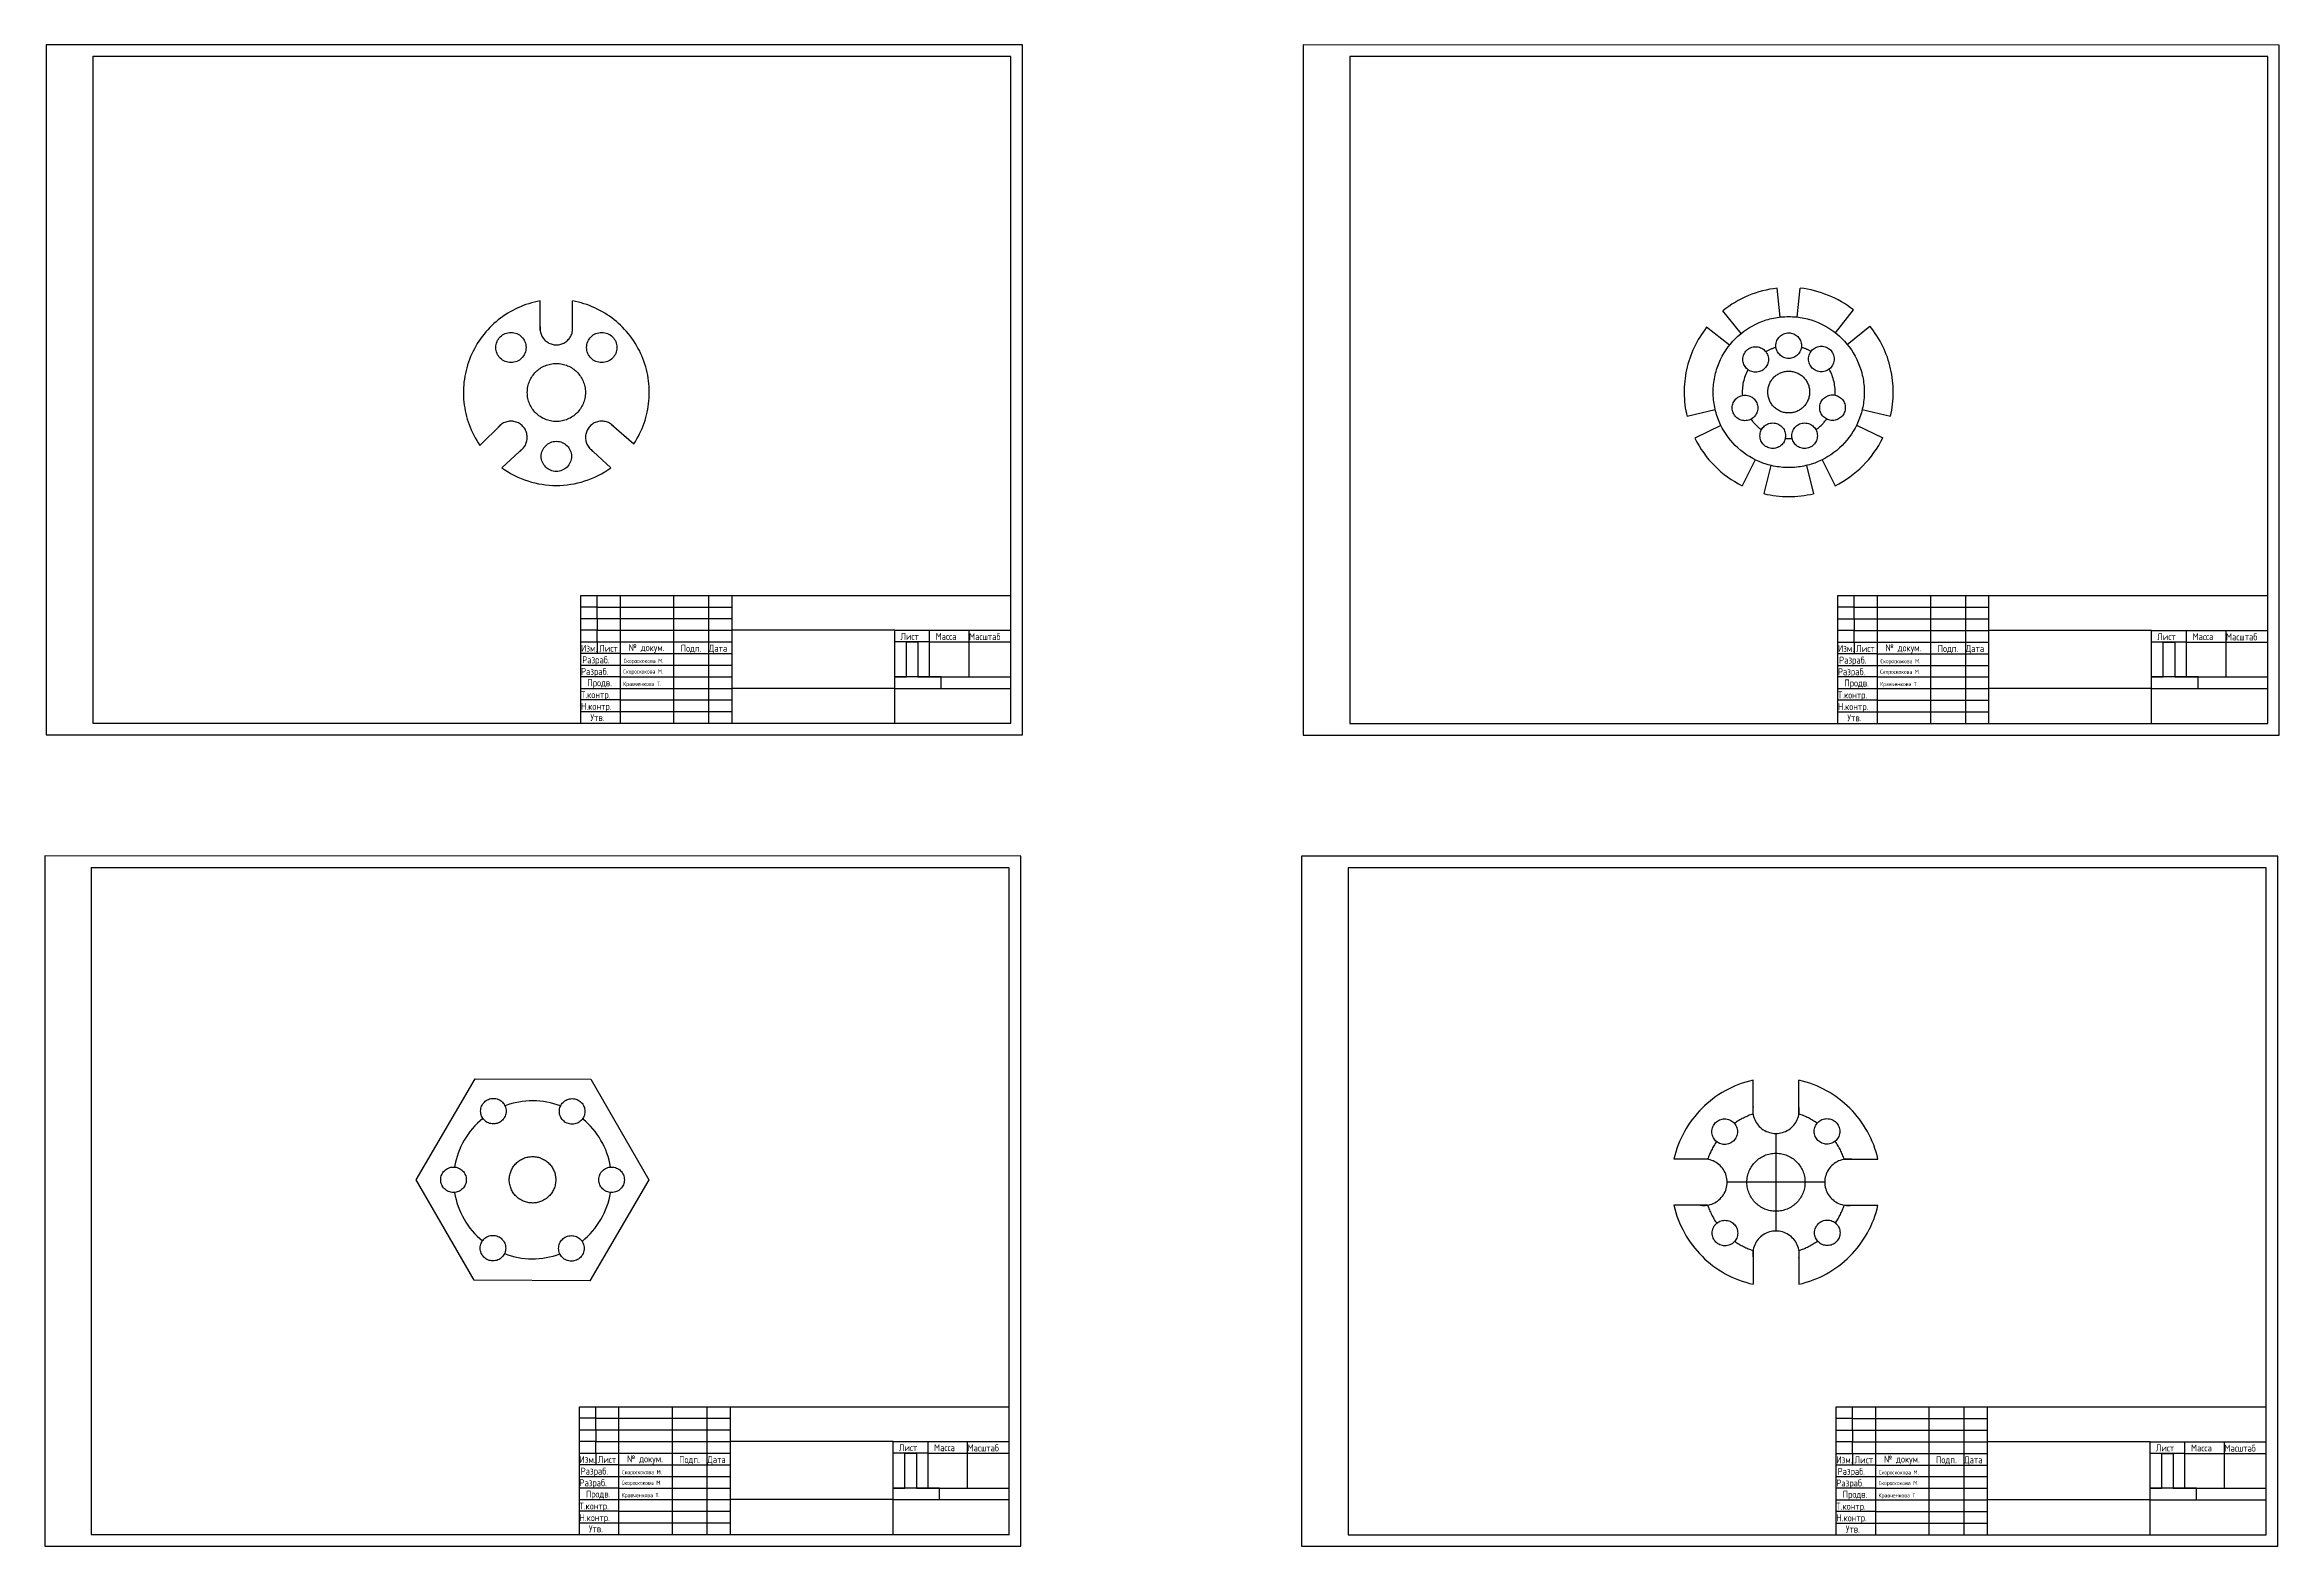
# Model space of a CAD drawing. Header units: millimetres. Extents: x 560 to 1522, y -1699 to 347.
# Drawn here: x 560 to 1521, y -1347 to -700 of the extents above; entities that cross this region are included whole.
import ezdxf

# ---------------------------------------------------------------- set-up
doc = ezdxf.new("R2010")
doc.units = ezdxf.units.MM
doc.linetypes.add('ГОСТ 2.303 5', pattern=[24, 20, -1.5, 1, -1.5])
doc.styles.add('ГОСТ 2.304', font='CS_Gost2304.shx')

msp = doc.modelspace()

# ---------------------------------------------------------------- linework, layer by layer
at = {"ltscale": 100}
for p, q in [((980.5, -700.32), (560.5, -700.26)), ((560.5, -700.26), (560.5, -997.32)), ((980.5, -997.32), (980.5, -700.32)), ((1521.32, -700.42), (1101.32, -700.36)), ((1101.32, -700.36), (1101.32, -997.42)), ((1521.32, -997.42), (1521.32, -700.42)), ((580.5, -705.27), (580.5, -992.32)), ((975.5, -705.32), (580.5, -705.32)), ((975.5, -992.32), (975.5, -705.32)), ((1121.32, -705.37), (1121.32, -992.42)), ((1516.32, -705.42), (1121.32, -705.42)), ((1516.32, -992.42), (1516.32, -705.42)), ((790.58, -992.32), (790.58, -937.32)), ((790.58, -937.32), (975.58, -937.32)), ((797.58, -942.32), (797.58, -937.32)), ((807.58, -992.32), (807.58, -937.32)), ((830.58, -992.32), (830.58, -937.32)), ((845.58, -992.32), (845.58, -937.32)), ((855.58, -992.32), (855.58, -937.32)), ((1331.39, -992.42), (1331.39, -937.42)), ((1331.39, -937.42), (1516.39, -937.42)), ((1338.39, -942.42), (1338.39, -937.42)), ((1348.39, -992.42), (1348.39, -937.42)), ((1371.39, -992.42), (1371.39, -937.42)), ((1386.39, -992.42), (1386.39, -937.42)), ((1396.39, -992.42), (1396.39, -937.42)), ((797.58, -942.32), (790.58, -942.32)), ((790.58, -952.32), (790.58, -947.32)), ((790.58, -947.32), (797.58, -947.32)), ((797.58, -947.32), (797.58, -942.32)), ((797.58, -942.32), (807.58, -942.32)), ((797.58, -947.32), (797.58, -952.32)), ((797.58, -947.32), (807.58, -947.32)), ((807.58, -942.32), (830.58, -942.32)), ((807.58, -947.32), (830.58, -947.32)), ((830.58, -942.32), (845.58, -942.32)), ((830.58, -947.32), (845.58, -947.32)), ((845.58, -942.32), (855.58, -942.32)), ((845.58, -947.32), (855.58, -947.32)), ((1338.39, -942.42), (1331.39, -942.42)), ((1331.39, -952.42), (1331.39, -947.42)), ((1331.39, -947.42), (1338.39, -947.42)), ((1338.39, -947.42), (1338.39, -942.42)), ((1338.39, -942.42), (1348.39, -942.42)), ((1338.39, -947.42), (1338.39, -952.42)), ((1338.39, -947.42), (1348.39, -947.42)), ((1348.39, -942.42), (1371.39, -942.42)), ((1348.39, -947.42), (1371.39, -947.42)), ((1371.39, -942.42), (1386.39, -942.42)), ((1371.39, -947.42), (1386.39, -947.42)), ((1386.39, -942.42), (1396.39, -942.42)), ((1386.39, -947.42), (1396.39, -947.42)), ((797.58, -952.32), (790.58, -952.32)), ((790.58, -962.32), (790.58, -957.32)), ((790.58, -957.32), (797.58, -957.32)), ((797.58, -957.32), (797.58, -952.32)), ((797.58, -952.32), (807.58, -952.32)), ((797.58, -957.32), (797.58, -962.32)), ((797.58, -957.32), (807.58, -957.32)), ((807.58, -952.32), (830.58, -952.32)), ((807.58, -957.32), (830.58, -957.32)), ((830.58, -952.32), (845.58, -952.32)), ((830.58, -957.32), (845.58, -957.32)), ((845.58, -952.32), (855.58, -952.32)), ((845.58, -957.32), (855.58, -957.32)), ((925.58, -952.32), (855.58, -952.32)), ((925.58, -977.32), (925.58, -952.32)), ((925.58, -952.32), (975.58, -952.32)), ((940.58, -957.32), (925.58, -957.32)), ((930.58, -972.32), (930.58, -957.32)), ((930.58, -957.32), (935.58, -957.32)), ((935.58, -957.32), (935.58, -972.32)), ((940.58, -957.32), (940.58, -952.32)), ((940.58, -972.32), (940.58, -957.32)), ((940.58, -957.32), (957.58, -957.32)), ((957.58, -957.32), (957.58, -952.32)), ((957.58, -972.32), (957.58, -957.32)), ((957.58, -957.32), (975.58, -957.32)), ((1338.39, -952.42), (1331.39, -952.42)), ((1331.39, -962.42), (1331.39, -957.42)), ((1331.39, -957.42), (1338.39, -957.42)), ((1338.39, -957.42), (1338.39, -952.42)), ((1338.39, -952.42), (1348.39, -952.42)), ((1338.39, -957.42), (1338.39, -962.42)), ((1338.39, -957.42), (1348.39, -957.42)), ((1348.39, -952.42), (1371.39, -952.42)), ((1348.39, -957.42), (1371.39, -957.42)), ((1371.39, -952.42), (1386.39, -952.42)), ((1371.39, -957.42), (1386.39, -957.42)), ((1386.39, -952.42), (1396.39, -952.42)), ((1386.39, -957.42), (1396.39, -957.42)), ((1466.39, -952.42), (1396.39, -952.42)), ((1466.39, -977.42), (1466.39, -952.42)), ((1466.39, -952.42), (1516.39, -952.42)), ((1481.39, -957.42), (1466.39, -957.42)), ((1471.39, -972.42), (1471.39, -957.42)), ((1471.39, -957.42), (1476.39, -957.42)), ((1476.39, -957.42), (1476.39, -972.42)), ((1481.39, -957.42), (1481.39, -952.42)), ((1481.39, -972.42), (1481.39, -957.42)), ((1481.39, -957.42), (1498.39, -957.42)), ((1498.39, -957.42), (1498.39, -952.42)), ((1498.39, -972.42), (1498.39, -957.42)), ((1498.39, -957.42), (1516.39, -957.42)), ((807.58, -962.32), (790.58, -962.32)), ((790.58, -972.32), (790.58, -967.32)), ((790.58, -967.32), (807.58, -967.32)), ((807.58, -967.32), (807.58, -962.32)), ((807.58, -962.32), (830.58, -962.32)), ((807.58, -967.32), (830.58, -967.32)), ((830.58, -962.32), (845.58, -962.32)), ((830.58, -967.32), (845.58, -967.32)), ((845.58, -962.32), (855.58, -962.32)), ((845.58, -967.32), (855.58, -967.32)), ((1348.39, -962.42), (1331.39, -962.42)), ((1331.39, -972.42), (1331.39, -967.42)), ((1331.39, -967.42), (1348.39, -967.42)), ((1348.39, -967.42), (1348.39, -962.42)), ((1348.39, -962.42), (1371.39, -962.42)), ((1348.39, -967.42), (1371.39, -967.42)), ((1371.39, -962.42), (1386.39, -962.42)), ((1371.39, -967.42), (1386.39, -967.42)), ((1386.39, -962.42), (1396.39, -962.42)), ((1386.39, -967.42), (1396.39, -967.42)), ((807.58, -972.32), (790.58, -972.32)), ((790.58, -982.32), (790.58, -977.32)), ((790.58, -977.32), (807.58, -977.32)), ((807.58, -977.32), (807.58, -972.32)), ((807.58, -972.32), (830.58, -972.32)), ((807.58, -977.32), (830.58, -977.32)), ((830.58, -972.32), (845.58, -972.32)), ((830.58, -977.32), (845.58, -977.32)), ((845.58, -972.32), (855.58, -972.32)), ((845.58, -977.32), (855.58, -977.32)), ((925.58, -977.32), (855.58, -977.32)), ((945.58, -972.32), (925.58, -972.32)), ((925.58, -972.32), (930.58, -972.32)), ((925.58, -992.32), (925.58, -977.32)), ((925.58, -977.32), (975.58, -977.32)), ((925.58, -977.32), (945.58, -977.32)), ((935.58, -972.32), (940.58, -972.32)), ((940.58, -972.32), (957.58, -972.32)), ((945.58, -977.32), (945.58, -972.32)), ((945.58, -972.32), (975.58, -972.32)), ((1348.39, -972.42), (1331.39, -972.42)), ((1331.39, -982.42), (1331.39, -977.42)), ((1331.39, -977.42), (1348.39, -977.42)), ((1348.39, -977.42), (1348.39, -972.42)), ((1348.39, -972.42), (1371.39, -972.42)), ((1348.39, -977.42), (1371.39, -977.42)), ((1371.39, -972.42), (1386.39, -972.42)), ((1371.39, -977.42), (1386.39, -977.42)), ((1386.39, -972.42), (1396.39, -972.42)), ((1386.39, -977.42), (1396.39, -977.42)), ((1466.39, -977.42), (1396.39, -977.42)), ((1486.39, -972.42), (1466.39, -972.42)), ((1466.39, -972.42), (1471.39, -972.42)), ((1466.39, -992.42), (1466.39, -977.42)), ((1466.39, -977.42), (1516.39, -977.42)), ((1466.39, -977.42), (1486.39, -977.42)), ((1476.39, -972.42), (1481.39, -972.42)), ((1481.39, -972.42), (1498.39, -972.42)), ((1486.39, -977.42), (1486.39, -972.42)), ((1486.39, -972.42), (1516.39, -972.42)), ((807.58, -982.32), (790.58, -982.32)), ((790.58, -992.32), (790.58, -987.32)), ((790.58, -987.32), (807.58, -987.32)), ((807.58, -987.32), (807.58, -982.32)), ((807.58, -982.32), (830.58, -982.32)), ((807.58, -987.32), (830.58, -987.32)), ((830.58, -982.32), (845.58, -982.32)), ((830.58, -987.32), (845.58, -987.32)), ((845.58, -982.32), (855.58, -982.32)), ((845.58, -987.32), (855.58, -987.32)), ((1348.39, -982.42), (1331.39, -982.42)), ((1331.39, -992.42), (1331.39, -987.42)), ((1331.39, -987.42), (1348.39, -987.42)), ((1348.39, -987.42), (1348.39, -982.42)), ((1348.39, -982.42), (1371.39, -982.42)), ((1348.39, -987.42), (1371.39, -987.42)), ((1371.39, -982.42), (1386.39, -982.42)), ((1371.39, -987.42), (1386.39, -987.42)), ((1386.39, -982.42), (1396.39, -982.42)), ((1386.39, -987.42), (1396.39, -987.42)), ((560.5, -997.32), (770.5, -997.32)), ((580.5, -992.32), (975.5, -992.32)), ((770.5, -997.32), (980.5, -997.32)), ((790.58, -992.32), (975.58, -992.32)), ((790.58, -992.32), (807.58, -992.32)), ((807.58, -992.32), (830.58, -992.32)), ((830.58, -992.32), (845.58, -992.32)), ((845.58, -992.32), (855.58, -992.32)), ((855.58, -992.32), (925.58, -992.32)), ((1101.32, -997.42), (1311.32, -997.42)), ((1121.32, -992.42), (1516.32, -992.42)), ((1311.32, -997.42), (1521.32, -997.42)), ((1331.39, -992.42), (1516.39, -992.42)), ((1331.39, -992.42), (1348.39, -992.42)), ((1348.39, -992.42), (1371.39, -992.42)), ((1371.39, -992.42), (1386.39, -992.42)), ((1386.39, -992.42), (1396.39, -992.42)), ((1396.39, -992.42), (1466.39, -992.42)), ((979.82, -1049.52), (559.82, -1049.46)), ((559.82, -1049.46), (559.82, -1346.52)), ((579.82, -1054.46), (579.82, -1341.52)), ((974.82, -1054.52), (579.82, -1054.52)), ((974.82, -1341.52), (974.82, -1054.52)), ((979.82, -1346.52), (979.82, -1049.52)), ((1520.64, -1049.62), (1100.64, -1049.56)), ((1100.64, -1049.56), (1100.64, -1346.62)), ((1120.64, -1054.57), (1120.64, -1341.62)), ((1515.64, -1054.62), (1120.64, -1054.62)), ((1515.64, -1341.62), (1515.64, -1054.62)), ((1520.64, -1346.62), (1520.64, -1049.62)), ((789.9, -1341.52), (789.9, -1286.52)), ((789.9, -1286.52), (974.9, -1286.52)), ((796.9, -1291.52), (796.9, -1286.52)), ((806.9, -1341.52), (806.9, -1286.52)), ((829.9, -1341.52), (829.9, -1286.52)), ((844.9, -1341.52), (844.9, -1286.52)), ((854.9, -1341.52), (854.9, -1286.52)), ((1330.71, -1341.62), (1330.71, -1286.62)), ((1330.71, -1286.62), (1515.71, -1286.62)), ((1337.71, -1291.62), (1337.71, -1286.62)), ((1347.71, -1341.62), (1347.71, -1286.62)), ((1370.71, -1341.62), (1370.71, -1286.62)), ((1385.71, -1341.62), (1385.71, -1286.62)), ((1395.71, -1341.62), (1395.71, -1286.62)), ((796.9, -1291.52), (789.9, -1291.52)), ((789.9, -1301.52), (789.9, -1296.52)), ((789.9, -1296.52), (796.9, -1296.52)), ((796.9, -1296.52), (796.9, -1291.52)), ((796.9, -1291.52), (806.9, -1291.52)), ((796.9, -1296.52), (796.9, -1301.52)), ((796.9, -1296.52), (806.9, -1296.52)), ((806.9, -1291.52), (829.9, -1291.52)), ((806.9, -1296.52), (829.9, -1296.52)), ((829.9, -1291.52), (844.9, -1291.52)), ((829.9, -1296.52), (844.9, -1296.52)), ((844.9, -1291.52), (854.9, -1291.52)), ((844.9, -1296.52), (854.9, -1296.52)), ((1337.71, -1291.62), (1330.71, -1291.62)), ((1330.71, -1301.62), (1330.71, -1296.62)), ((1330.71, -1296.62), (1337.71, -1296.62)), ((1337.71, -1296.62), (1337.71, -1291.62)), ((1337.71, -1291.62), (1347.71, -1291.62)), ((1337.71, -1296.62), (1337.71, -1301.62)), ((1337.71, -1296.62), (1347.71, -1296.62)), ((1347.71, -1291.62), (1370.71, -1291.62)), ((1347.71, -1296.62), (1370.71, -1296.62)), ((1370.71, -1291.62), (1385.71, -1291.62)), ((1370.71, -1296.62), (1385.71, -1296.62)), ((1385.71, -1291.62), (1395.71, -1291.62)), ((1385.71, -1296.62), (1395.71, -1296.62)), ((796.9, -1301.52), (789.9, -1301.52)), ((789.9, -1311.52), (789.9, -1306.52)), ((789.9, -1306.52), (796.9, -1306.52)), ((796.9, -1306.52), (796.9, -1301.52)), ((796.9, -1301.52), (806.9, -1301.52)), ((796.9, -1306.52), (796.9, -1311.52)), ((796.9, -1306.52), (806.9, -1306.52)), ((806.9, -1301.52), (829.9, -1301.52)), ((806.9, -1306.52), (829.9, -1306.52)), ((829.9, -1301.52), (844.9, -1301.52)), ((829.9, -1306.52), (844.9, -1306.52)), ((844.9, -1301.52), (854.9, -1301.52)), ((844.9, -1306.52), (854.9, -1306.52)), ((924.9, -1301.52), (854.9, -1301.52)), ((924.9, -1326.52), (924.9, -1301.52)), ((924.9, -1301.52), (974.9, -1301.52)), ((939.9, -1306.52), (924.9, -1306.52)), ((929.9, -1321.52), (929.9, -1306.52)), ((929.9, -1306.52), (934.9, -1306.52)), ((934.9, -1306.52), (934.9, -1321.52)), ((939.9, -1306.52), (939.9, -1301.52)), ((939.9, -1321.52), (939.9, -1306.52)), ((939.9, -1306.52), (956.9, -1306.52)), ((956.9, -1306.52), (956.9, -1301.52)), ((956.9, -1321.52), (956.9, -1306.52)), ((956.9, -1306.52), (974.9, -1306.52)), ((1337.71, -1301.62), (1330.71, -1301.62)), ((1330.71, -1311.62), (1330.71, -1306.62)), ((1330.71, -1306.62), (1337.71, -1306.62)), ((1337.71, -1306.62), (1337.71, -1301.62)), ((1337.71, -1301.62), (1347.71, -1301.62)), ((1337.71, -1306.62), (1337.71, -1311.62)), ((1337.71, -1306.62), (1347.71, -1306.62)), ((1347.71, -1301.62), (1370.71, -1301.62)), ((1347.71, -1306.62), (1370.71, -1306.62)), ((1370.71, -1301.62), (1385.71, -1301.62)), ((1370.71, -1306.62), (1385.71, -1306.62)), ((1385.71, -1301.62), (1395.71, -1301.62)), ((1385.71, -1306.62), (1395.71, -1306.62)), ((1465.71, -1301.62), (1395.71, -1301.62)), ((1465.71, -1326.62), (1465.71, -1301.62)), ((1465.71, -1301.62), (1515.71, -1301.62)), ((1480.71, -1306.62), (1465.71, -1306.62)), ((1470.71, -1321.62), (1470.71, -1306.62)), ((1470.71, -1306.62), (1475.71, -1306.62)), ((1475.71, -1306.62), (1475.71, -1321.62)), ((1480.71, -1306.62), (1480.71, -1301.62)), ((1480.71, -1321.62), (1480.71, -1306.62)), ((1480.71, -1306.62), (1497.71, -1306.62)), ((1497.71, -1306.62), (1497.71, -1301.62)), ((1497.71, -1321.62), (1497.71, -1306.62)), ((1497.71, -1306.62), (1515.71, -1306.62)), ((806.9, -1311.52), (789.9, -1311.52)), ((789.9, -1321.52), (789.9, -1316.52)), ((789.9, -1316.52), (806.9, -1316.52)), ((806.9, -1316.52), (806.9, -1311.52)), ((806.9, -1311.52), (829.9, -1311.52)), ((806.9, -1316.52), (829.9, -1316.52)), ((829.9, -1311.52), (844.9, -1311.52)), ((829.9, -1316.52), (844.9, -1316.52)), ((844.9, -1311.52), (854.9, -1311.52)), ((844.9, -1316.52), (854.9, -1316.52)), ((1347.71, -1311.62), (1330.71, -1311.62)), ((1330.71, -1321.62), (1330.71, -1316.62)), ((1330.71, -1316.62), (1347.71, -1316.62)), ((1347.71, -1316.62), (1347.71, -1311.62)), ((1347.71, -1311.62), (1370.71, -1311.62)), ((1347.71, -1316.62), (1370.71, -1316.62)), ((1370.71, -1311.62), (1385.71, -1311.62)), ((1370.71, -1316.62), (1385.71, -1316.62)), ((1385.71, -1311.62), (1395.71, -1311.62)), ((1385.71, -1316.62), (1395.71, -1316.62)), ((806.9, -1321.52), (789.9, -1321.52)), ((789.9, -1331.52), (789.9, -1326.52)), ((789.9, -1326.52), (806.9, -1326.52)), ((806.9, -1326.52), (806.9, -1321.52)), ((806.9, -1321.52), (829.9, -1321.52)), ((806.9, -1326.52), (829.9, -1326.52)), ((829.9, -1321.52), (844.9, -1321.52)), ((829.9, -1326.52), (844.9, -1326.52)), ((844.9, -1321.52), (854.9, -1321.52)), ((844.9, -1326.52), (854.9, -1326.52)), ((924.9, -1326.52), (854.9, -1326.52)), ((944.9, -1321.52), (924.9, -1321.52)), ((924.9, -1321.52), (929.9, -1321.52)), ((924.9, -1341.52), (924.9, -1326.52)), ((924.9, -1326.52), (974.9, -1326.52)), ((924.9, -1326.52), (944.9, -1326.52)), ((934.9, -1321.52), (939.9, -1321.52)), ((939.9, -1321.52), (956.9, -1321.52)), ((944.9, -1326.52), (944.9, -1321.52)), ((944.9, -1321.52), (974.9, -1321.52)), ((1347.71, -1321.62), (1330.71, -1321.62)), ((1330.71, -1331.62), (1330.71, -1326.62)), ((1330.71, -1326.62), (1347.71, -1326.62)), ((1347.71, -1326.62), (1347.71, -1321.62)), ((1347.71, -1321.62), (1370.71, -1321.62)), ((1347.71, -1326.62), (1370.71, -1326.62)), ((1370.71, -1321.62), (1385.71, -1321.62)), ((1370.71, -1326.62), (1385.71, -1326.62)), ((1385.71, -1321.62), (1395.71, -1321.62)), ((1385.71, -1326.62), (1395.71, -1326.62)), ((1465.71, -1326.62), (1395.71, -1326.62)), ((1485.71, -1321.62), (1465.71, -1321.62)), ((1465.71, -1321.62), (1470.71, -1321.62)), ((1465.71, -1341.62), (1465.71, -1326.62)), ((1465.71, -1326.62), (1515.71, -1326.62)), ((1465.71, -1326.62), (1485.71, -1326.62)), ((1475.71, -1321.62), (1480.71, -1321.62)), ((1480.71, -1321.62), (1497.71, -1321.62)), ((1485.71, -1326.62), (1485.71, -1321.62)), ((1485.71, -1321.62), (1515.71, -1321.62)), ((806.9, -1331.52), (789.9, -1331.52)), ((806.9, -1336.52), (806.9, -1331.52)), ((806.9, -1331.52), (829.9, -1331.52)), ((829.9, -1331.52), (844.9, -1331.52)), ((844.9, -1331.52), (854.9, -1331.52)), ((1347.71, -1331.62), (1330.71, -1331.62)), ((1347.71, -1336.62), (1347.71, -1331.62)), ((1347.71, -1331.62), (1370.71, -1331.62)), ((1370.71, -1331.62), (1385.71, -1331.62)), ((1385.71, -1331.62), (1395.71, -1331.62)), ((579.82, -1341.52), (974.82, -1341.52)), ((789.9, -1341.52), (789.9, -1336.52)), ((789.9, -1336.52), (806.9, -1336.52)), ((789.9, -1341.52), (974.9, -1341.52)), ((789.9, -1341.52), (806.9, -1341.52)), ((806.9, -1336.52), (829.9, -1336.52)), ((806.9, -1341.52), (829.9, -1341.52)), ((829.9, -1336.52), (844.9, -1336.52)), ((829.9, -1341.52), (844.9, -1341.52)), ((844.9, -1336.52), (854.9, -1336.52)), ((844.9, -1341.52), (854.9, -1341.52)), ((854.9, -1341.52), (924.9, -1341.52)), ((1120.64, -1341.62), (1515.64, -1341.62)), ((1330.71, -1341.62), (1330.71, -1336.62)), ((1330.71, -1336.62), (1347.71, -1336.62)), ((1330.71, -1341.62), (1515.71, -1341.62)), ((1330.71, -1341.62), (1347.71, -1341.62)), ((1347.71, -1336.62), (1370.71, -1336.62)), ((1347.71, -1341.62), (1370.71, -1341.62)), ((1370.71, -1336.62), (1385.71, -1336.62)), ((1370.71, -1341.62), (1385.71, -1341.62)), ((1385.71, -1336.62), (1395.71, -1336.62)), ((1385.71, -1341.62), (1395.71, -1341.62)), ((1395.71, -1341.62), (1465.71, -1341.62)), ((559.82, -1346.52), (769.82, -1346.52)), ((769.82, -1346.52), (979.82, -1346.52)), ((1100.64, -1346.62), (1310.64, -1346.62)), ((1310.64, -1346.62), (1520.64, -1346.62))]:
    msp.add_line(p, q, dxfattribs=at)
at = {"linetype": 'ГОСТ 2.303 5', "ltscale": 100}
for p, q in [((1306.62, -817.5), (1305.23, -805.08)), ((1313.82, -817.5), (1315.2, -805.07)), ((773.03, -823.36), (773.03, -810.58)), ((786.98, -823.37), (786.98, -810.59)), ((1289.76, -824.56), (1281.88, -814.85)), ((1330.33, -824.26), (1338.06, -814.44)), ((1284.71, -829.67), (1274.9, -821.92)), ((1335.45, -829.3), (1345.14, -821.41)), ((756.19, -863.77), (747.08, -872.72)), ((803.77, -863.76), (813.32, -872.07)), ((1278.63, -857.42), (1266.48, -860.35)), ((1281.08, -864.17), (1269.86, -869.69)), ((1339.46, -864.01), (1350.7, -869.47)), ((1341.86, -857.24), (1354.03, -860.11)), ((765.96, -873.63), (756.49, -882.35)), ((793.99, -873.63), (803.47, -882.34)), ((1295.78, -878.91), (1290.23, -890.11)), ((1302.53, -881.37), (1299.57, -893.52)), ((1317.9, -881.38), (1320.85, -893.53)), ((1324.64, -878.93), (1330.19, -890.13)), ((719.73, -1188.85), (745.01, -1145.39)), ((745.01, -1145.39), (794.79, -1145.58)), ((794.79, -1145.58), (819.73, -1188.85)), ((1294.87, -1160.52), (1294.87, -1146)), ((1314.61, -1160.52), (1314.61, -1146)), ((1304.74, -1168.91), (1304.74, -1210.91)), ((1275.35, -1180.04), (1260.83, -1180.04)), ((1334.13, -1180.04), (1348.64, -1180.04)), ((744.66, -1232.11), (719.73, -1188.85)), ((819.73, -1188.85), (794.37, -1232.38)), ((1325.74, -1189.91), (1283.74, -1189.91)), ((1275.35, -1199.78), (1260.83, -1199.78)), ((1334.13, -1199.78), (1348.64, -1199.78)), ((1294.87, -1219.3), (1294.87, -1233.81)), ((1314.61, -1219.3), (1314.61, -1233.81)), ((794.37, -1232.38), (744.66, -1232.11))]:
    msp.add_line(p, q, dxfattribs=at)
for centre, radius in [((760.44, -830.61), 6.5), ((799.51, -830.61), 6.5), ((1310.23, -849.8), 32.5), ((1310.23, -829.8), 5.5), ((1295.99, -835.75), 5.5), ((1324.26, -835.55), 5.5), ((779.98, -849.97), 12.5), ((1310.23, -849.8), 9), ((1291.42, -856.61), 5.5), ((1329.07, -856.5), 5.5), ((1303.37, -868.59), 5.5), ((1317.07, -868.59), 5.5), ((779.98, -877.47), 6.5), ((752.9, -1159.3), 5.5), ((786.77, -1159.43), 5.5), ((1282.66, -1168.15), 5.5), ((1326.69, -1168.02), 5.5), ((769.73, -1188.85), 10), ((1304.74, -1189.91), 12.5), ((735.73, -1188.85), 5.5), ((803.73, -1188.85), 5.5), ((1282.78, -1211.79), 5.5), ((1326.82, -1211.67), 5.5), ((752.68, -1218.27), 5.5), ((786.46, -1218.39), 5.5)]:
    msp.add_circle(centre, radius, dxfattribs=at)
for centre, radius, start, end in [((1310.23, -849.8), 45, 96.37937, 129.04535), ((1310.23, -849.8), 45, 51.79204, 83.65981), ((779.98, -849.97), 40, 99.99585, 214.66389), ((779.98, -849.97), 40, 326.46399, 79.92134), ((779.98, -822.47), 7, 172.68798, 0), ((1310.23, -849.8), 45, 141.72532, 193.55811), ((1310.23, -849.8), 45, 346.75926, 39.11217), ((1310.23, -849.8), 20, 105.80642, 119.58467), ((1310.23, -849.8), 20, 61.25218, 74.19358), ((1310.23, -849.8), 20, 151.1975, 184.09203), ((1310.23, -849.8), 20, 356.22882, 29.63935), ((760.44, -869.32), 7, 303.20289, 141.56362), ((799.51, -869.32), 7, 45.4124, 236.82394), ((1310.23, -849.8), 20, 215.70486, 234.14506), ((1310.23, -849.8), 20, 305.79731, 324.61599), ((1310.23, -849.8), 45, 206.23849, 243.61406), ((1310.23, -849.8), 20, 265.75789, 274.18448), ((1310.23, -849.8), 45, 296.3279, 334.07901), ((779.98, -849.97), 40, 234.04531, 305.96557), ((1310.23, -849.8), 45, 256.29435, 283.64764), ((1304.74, -1189.91), 45, 102.66867, 167.33133), ((1304.74, -1189.91), 45, 12.66867, 77.33133), ((769.73, -1188.85), 34, 128.93621, 170.72143), ((769.73, -1188.85), 34, 69.19521, 110.37907), ((769.73, -1188.85), 34, 9.27857, 50.63807), ((1304.74, -1189.91), 31, 108.5636, 125.24705), ((1304.74, -1158.91), 10, 170.7182, 9.2818), ((1304.74, -1189.91), 31, 55.08857, 71.4364), ((1304.74, -1189.91), 31, 145.60457, 161.4364), ((1304.74, -1189.91), 31, 18.5636, 34.73105), ((1273.74, -1189.91), 10, 260.7182, 99.2818), ((1335.74, -1189.91), 10, 80.7182, 279.2818), ((769.73, -1188.85), 34, 189.27857, 230.63807), ((769.73, -1188.85), 34, 308.80797, 350.72143), ((1304.74, -1189.91), 45, 192.66867, 257.33133), ((1304.74, -1189.91), 31, 198.5636, 214.73105), ((1304.74, -1189.91), 45, 282.66867, 347.33133), ((1304.74, -1189.91), 31, 325.60457, 341.4364), ((1304.74, -1220.91), 10, 350.7182, 189.2818), ((769.73, -1188.85), 34, 249.19521, 290.23932), ((1304.74, -1189.91), 31, 235.08857, 251.4364), ((1304.74, -1189.91), 31, 288.5636, 305.24705)]:
    msp.add_arc(centre, radius, start, end, dxfattribs=at)

# ---------------------------------------------------------------- texts
at = {"ltscale": 100, "width": 100, "attachment_point": 1, "style": 'ГОСТ 2.304'}
for s, insert, char_height in [('Изм.', (790.58, -958.57), 3), ('Лист', (798.45, -958.59), 3), ('№ докум.', (811.06, -958.28), 3), ('Подп.', (833.48, -958.57), 3), ('Дата', (845.58, -958.57), 3), ('Лист', (927.99, -953.47), 3), ('Масса', (943.19, -953.47), 3), ('Масштаб', (957.58, -953.57), 3), ('Изм.', (1331.39, -958.67), 3), ('Лист', (1339.26, -958.69), 3), ('№ докум.', (1351.87, -958.38), 3), ('Подп.', (1374.29, -958.67), 3), ('Дата', (1386.39, -958.67), 3), ('Лист', (1468.81, -953.58), 3), ('Масса', (1484, -953.58), 3), ('Масштаб', (1498.39, -953.67), 3), ('Разраб.', (790.58, -968.57), 3), ('Разраб.', (791.1, -963.56), 3), ('Скороскокова М.', (808.76, -969.17), 1.8), ('Скороскокова М.', (808.89, -964.61), 1.8), ('Разраб.', (1331.39, -968.67), 3), ('Разраб.', (1331.91, -963.66), 3), ('Скороскокова М.', (1349.58, -969.28), 1.8), ('Скороскокова М.', (1349.71, -964.72), 1.8), ('Т.контр.', (790.58, -978.57), 3), ('Продв.', (793.33, -973.43), 3), ('Кравченкова Т.', (808.71, -974.48), 1.8), ('Т.контр.', (1331.39, -978.67), 3), ('Продв.', (1334.15, -973.53), 3), ('Кравченкова Т.', (1349.53, -974.58), 1.8), ('Н.контр.', (790.58, -983.57), 3), ('Утв.', (794.64, -988.43), 3), ('Н.контр.', (1331.39, -983.67), 3), ('Утв.', (1335.45, -988.53), 3), ('№ докум.', (810.38, -1307.48), 3), ('Лист', (927.31, -1302.67), 3), ('Масса', (942.51, -1302.67), 3), ('Масштаб', (956.9, -1302.77), 3), ('№ докум.', (1351.2, -1307.58), 3), ('Лист', (1468.13, -1302.78), 3), ('Масса', (1483.33, -1302.78), 3), ('Масштаб', (1497.71, -1302.87), 3), ('Изм.', (789.9, -1307.77), 3), ('Разраб.', (790.42, -1312.76), 3), ('Лист', (797.77, -1307.78), 3), ('Скороскокова М.', (808.22, -1313.81), 1.8), ('Подп.', (832.8, -1307.77), 3), ('Дата', (844.9, -1307.77), 3), ('Изм.', (1330.71, -1307.87), 3), ('Разраб.', (1331.24, -1312.86), 3), ('Лист', (1338.58, -1307.89), 3), ('Скороскокова М.', (1349.03, -1313.91), 1.8), ('Подп.', (1373.62, -1307.87), 3), ('Дата', (1385.71, -1307.87), 3), ('Разраб.', (789.9, -1317.77), 3), ('Продв.', (792.65, -1322.62), 3), ('Скороскокова М.', (808.09, -1318.37), 1.8), ('Кравченкова Т.', (808.03, -1323.68), 1.8), ('Разраб.', (1330.71, -1317.87), 3), ('Продв.', (1333.47, -1322.73), 3), ('Скороскокова М.', (1348.9, -1318.47), 1.8), ('Кравченкова Т.', (1348.85, -1323.78), 1.8), ('Т.контр.', (789.9, -1327.77), 3), ('Н.контр.', (789.9, -1332.77), 3), ('Т.контр.', (1330.71, -1327.87), 3), ('Н.контр.', (1330.71, -1332.87), 3), ('Утв.', (793.96, -1337.62), 3), ('Утв.', (1334.78, -1337.73), 3)]:
    msp.add_mtext(s, dxfattribs=dict(at, insert=insert, char_height=char_height))

doc.saveas('drawing.dxf')
